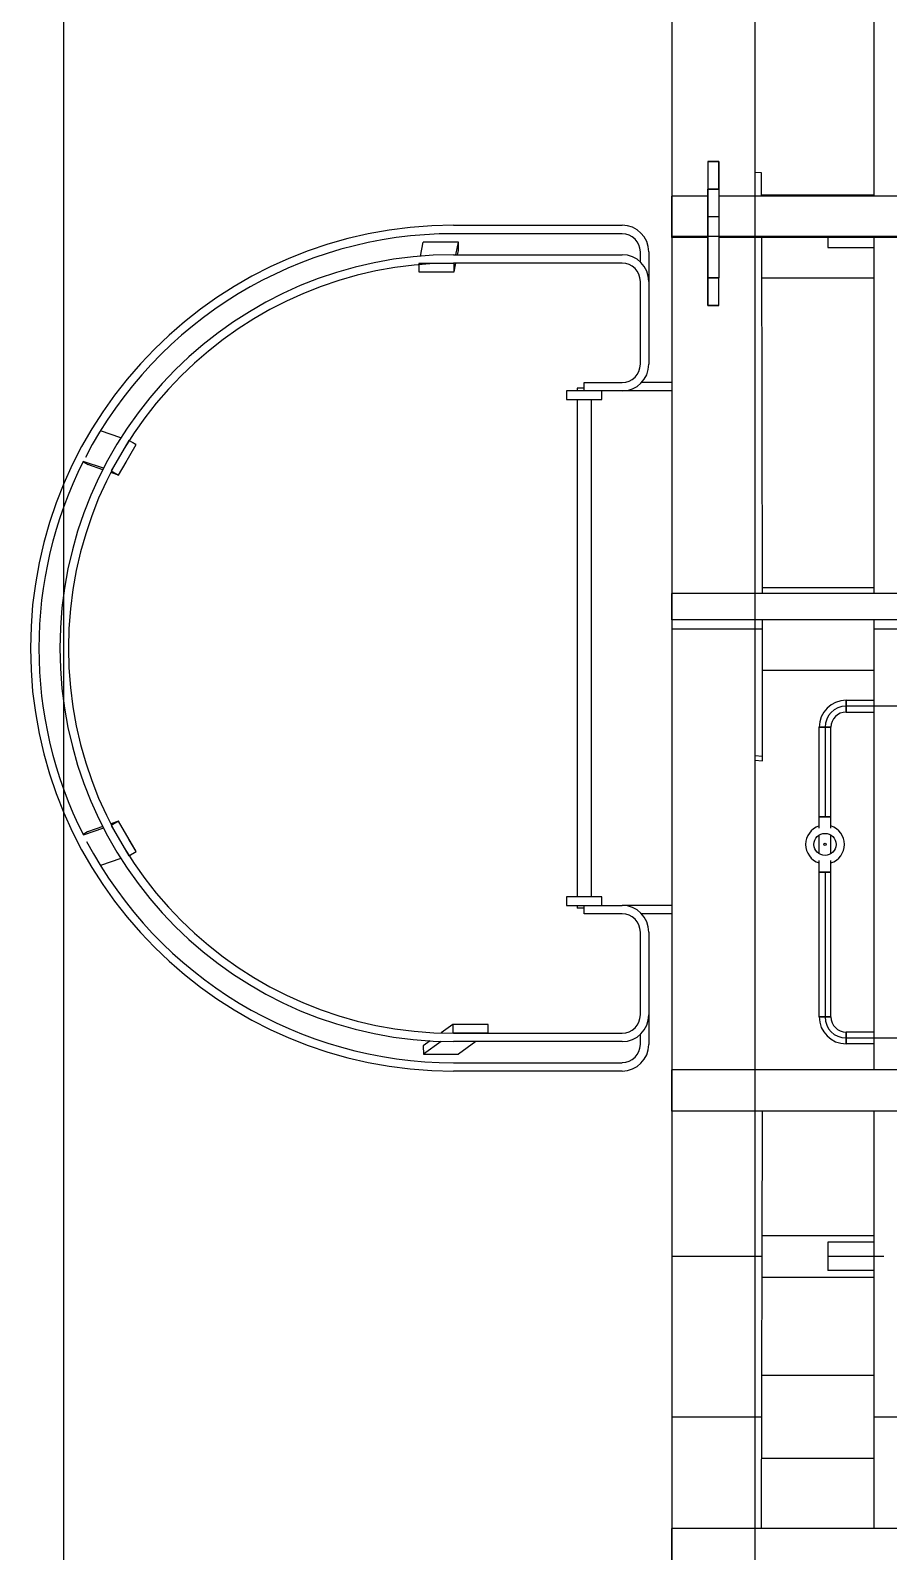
# Model space of a CAD drawing. Header units: inches. Extents: x 517790 to 538444, y 301815 to 302461.
# Drawn here: x 517871.641 to 517873.244, y 302339.992 to 302342.835 of the extents above; entities that cross this region are included whole.
import ezdxf

# ---------------------------------------------------------------- set-up
doc = ezdxf.new("R2010")
doc.units = ezdxf.units.IN
doc.header["$MEASUREMENT"] = 0
doc.linetypes.add('BLAST PROOF PARTITION-EMBED 1_DWG$0$DIVIDE2', pattern=[0.625, 0.25, -0.125, 0, -0.125, 0, -0.125])
doc.layers.add('硅胶总平面底图 工艺装置区', color=253, linetype='Continuous')
doc.layers.add('硅胶总平面底图0804', color=253, linetype='Continuous')

msp = doc.modelspace()

# ---------------------------------------------------------------- linework, layer by layer
at = {"layer": '硅胶总平面底图 工艺装置区', "linetype": 'BLAST PROOF PARTITION-EMBED 1_DWG$0$DIVIDE2', "lineweight": -3, "ltscale": 400}
msp.add_line((517871.7027, 302347.9323), (517871.7027, 302284.8998), dxfattribs=at)
at = {"layer": '硅胶总平面底图 工艺装置区', "color": 253, "linetype": 'Continuous', "lineweight": -3}
for p, q in [((517872.8393, 302347.9323), (517872.8393, 302339.6658)), ((517872.9943, 302347.9323), (517872.9943, 302339.6658)), ((517873.2174, 302342.5255), (517873.2174, 302343.1284)), ((517872.9272, 302342.5901), (517872.9065, 302342.5901)), ((517872.9065, 302342.5901), (517872.9272, 302342.5901)), ((517872.9065, 302342.5901), (517872.9065, 302342.5384)), ((517872.9065, 302342.5901), (517872.9065, 302342.5384)), ((517872.9272, 302342.5384), (517872.9272, 302342.5901)), ((517872.9272, 302342.5901), (517872.9272, 302342.5384)), ((517873.0067, 302342.569), (517872.9943, 302342.5698)), ((517873.0068, 302342.5255), (517873.0067, 302342.569)), ((517872.8393, 302342.448), (517872.8393, 302342.5255)), ((517872.9065, 302342.5255), (517872.8393, 302342.5255)), ((517872.9065, 302342.5384), (517872.9272, 302342.5384)), ((517872.9272, 302342.5384), (517872.9065, 302342.5384)), ((517872.9065, 302342.3731), (517872.9065, 302342.5384)), ((517872.9065, 302342.5384), (517872.9065, 302342.3731)), ((517872.9272, 302342.5384), (517872.9065, 302342.5384)), ((517872.9272, 302342.5384), (517872.9272, 302342.3731)), ((517872.9272, 302342.5384), (517872.9272, 302342.3731)), ((517874.286, 302342.5255), (517872.9272, 302342.5255)), ((517873.0068, 302342.5281), (517873.2174, 302342.5281)), ((517872.4312, 302342.4712), (517872.7462, 302342.4712)), ((517872.9272, 302342.4867), (517872.9065, 302342.4867)), ((517872.3695, 302342.4135), (517872.3748, 302342.4397)), ((517872.4404, 302342.4397), (517872.3748, 302342.4397)), ((517872.7462, 302342.4554), (517872.4312, 302342.4554)), ((517872.4356, 302342.4161), (517872.4404, 302342.4397)), ((517872.4404, 302342.4239), (517872.4404, 302342.4397)), ((517872.8393, 302342.4506), (517874.6993, 302342.4506)), ((517872.9065, 302342.448), (517872.8393, 302342.448)), ((517874.286, 302342.448), (517872.9272, 302342.448)), ((517873.0082, 302341.783), (517873.007, 302342.448)), ((517873.1304, 302342.448), (517873.1304, 302342.4295)), ((517873.2174, 302341.783), (517873.2174, 302342.448)), ((517872.4312, 302342.4161), (517872.7462, 302342.4161)), ((517872.4388, 302342.4161), (517872.4404, 302342.4239)), ((517872.7803, 302342.4026), (517872.7803, 302342.4213)), ((517872.796, 302342.4213), (517872.796, 302342.3662)), ((517873.1304, 302342.4295), (517873.2174, 302342.4295)), ((517872.4323, 302342.3996), (517872.3666, 302342.3996)), ((517872.3666, 302342.3996), (517872.3666, 302342.3839)), ((517872.3666, 302342.3839), (517872.4323, 302342.3839)), ((517872.4189, 302342.3839), (517872.4323, 302342.3839)), ((517872.7462, 302342.4003), (517872.4312, 302342.4003)), ((517872.4323, 302342.3996), (517872.4324, 302342.4003)), ((517872.4323, 302342.3839), (517872.4356, 302342.4003)), ((517872.4323, 302342.3839), (517872.4323, 302342.3996)), ((517872.4323, 302342.3839), (517872.4323, 302342.3839)), ((517872.7803, 302342.2113), (517872.7803, 302342.3662)), ((517872.796, 302342.3662), (517872.796, 302342.2113)), ((517872.9065, 302342.3731), (517872.9065, 302342.3214)), ((517872.9065, 302342.3214), (517872.9065, 302342.3731)), ((517872.9272, 302342.3731), (517872.9065, 302342.3731)), ((517872.9065, 302342.3731), (517872.9272, 302342.3731)), ((517872.9272, 302342.3731), (517872.9065, 302342.3731)), ((517872.9272, 302342.3214), (517872.9272, 302342.3731)), ((517872.9272, 302342.3214), (517872.9272, 302342.3731)), ((517873.0071, 302342.3731), (517873.2174, 302342.3731)), ((517872.9065, 302342.3214), (517872.9272, 302342.3214)), ((517872.9272, 302342.3214), (517872.9065, 302342.3214)), ((517872.6753, 302342.1615), (517872.6753, 302342.1772)), ((517872.6753, 302342.1772), (517872.7462, 302342.1772)), ((517872.8393, 302342.1772), (517872.7825, 302342.1772)), ((517872.7081, 302342.1615), (517872.6425, 302342.1615)), ((517872.6425, 302342.1615), (517872.6425, 302342.1457)), ((517872.6753, 302342.1667), (517872.6622, 302342.1667)), ((517872.6622, 302342.1667), (517872.6622, 302342.1615)), ((517872.7081, 302342.1457), (517872.7081, 302342.1615)), ((517872.7462, 302342.1615), (517872.7081, 302342.1615)), ((517872.8393, 302342.1615), (517872.7462, 302342.1615)), ((517872.6425, 302342.1457), (517872.7081, 302342.1457)), ((517872.6622, 302342.1457), (517872.6622, 302341.2157)), ((517872.6884, 302342.1457), (517872.6884, 302341.2157)), ((517872.8393, 302341.7334), (517872.8393, 302341.783)), ((517874.3303, 302341.783), (517872.8393, 302341.783)), ((517873.0082, 302341.7944), (517873.2174, 302341.7944)), ((517874.3303, 302341.7334), (517872.8393, 302341.7334)), ((517873.0088, 302341.4781), (517873.0083, 302341.7334)), ((517873.2174, 302340.8928), (517873.2174, 302341.7334)), ((517872.8393, 302341.7169), (517873.0083, 302341.7169)), ((517873.2174, 302341.7169), (517873.3913, 302341.7169)), ((517873.0085, 302341.6394), (517873.2174, 302341.6394)), ((517873.1647, 302341.5833), (517873.1647, 302341.5612)), ((517873.1647, 302341.5833), (517873.2174, 302341.5833)), ((517873.1647, 302341.5612), (517873.1647, 302341.5833)), ((517873.2174, 302341.5722), (517873.1647, 302341.5722)), ((517873.1647, 302341.5722), (517873.1647, 302341.5722)), ((517873.1647, 302341.5722), (517873.1647, 302341.5722)), ((517873.1647, 302341.5612), (517873.2174, 302341.5612)), ((517873.4349, 302341.5722), (517873.2174, 302341.5722)), ((517873.1143, 302341.5329), (517873.1363, 302341.5329)), ((517873.1143, 302341.3656), (517873.1143, 302341.5329)), ((517873.1363, 302341.5329), (517873.1143, 302341.5329)), ((517873.1253, 302341.5329), (517873.1253, 302341.3656)), ((517873.1253, 302341.5329), (517873.1253, 302341.5329)), ((517873.1253, 302341.5329), (517873.1253, 302341.5329)), ((517873.1363, 302341.3656), (517873.1363, 302341.5329)), ((517873.0088, 302341.4781), (517872.9943, 302341.4793)), ((517872.9943, 302341.4715), (517873.0083, 302341.4703)), ((517873.0083, 302341.4703), (517873.0088, 302341.4781)), ((517873.1143, 302341.3656), (517873.1363, 302341.3656)), ((517873.1363, 302341.3656), (517873.1143, 302341.3656)), ((517873.1143, 302341.3443), (517873.1143, 302341.3656)), ((517873.1363, 302341.3443), (517873.1363, 302341.3656)), ((517873.1143, 302341.2964), (517873.1143, 302341.3314)), ((517873.1363, 302341.2964), (517873.1363, 302341.3314)), ((517873.1143, 302341.2622), (517873.1143, 302341.2836)), ((517873.1363, 302341.2622), (517873.1363, 302341.2836)), ((517873.1143, 302341.2622), (517873.1363, 302341.2622)), ((517873.1143, 302340.9916), (517873.1143, 302341.2622)), ((517873.1363, 302341.2622), (517873.1143, 302341.2622)), ((517873.1253, 302341.2622), (517873.1253, 302340.9916)), ((517873.1363, 302340.9916), (517873.1363, 302341.2622)), ((517872.6425, 302341.2157), (517872.6425, 302341.2)), ((517872.7081, 302341.2157), (517872.6425, 302341.2157)), ((517872.7081, 302341.2), (517872.7081, 302341.2157)), ((517872.6425, 302341.2), (517872.7081, 302341.2)), ((517872.6622, 302341.2), (517872.6622, 302341.1947)), ((517872.6753, 302341.1947), (517872.6622, 302341.1947)), ((517872.6753, 302341.1842), (517872.6753, 302341.2)), ((517872.7462, 302341.1842), (517872.6753, 302341.1842)), ((517872.7081, 302341.2), (517872.7462, 302341.2)), ((517872.8393, 302341.2), (517872.7462, 302341.2)), ((517872.8393, 302341.1842), (517872.7825, 302341.1842)), ((517872.7803, 302340.9953), (517872.7803, 302341.1501)), ((517872.796, 302341.1501), (517872.796, 302340.9953)), ((517872.796, 302340.9953), (517872.796, 302340.9402)), ((517873.1143, 302340.9916), (517873.1363, 302340.9916)), ((517873.1363, 302340.9916), (517873.1143, 302340.9916)), ((517873.1253, 302340.9916), (517873.1253, 302340.9916)), ((517873.1253, 302340.9916), (517873.1253, 302340.9916)), ((517872.4301, 302340.9775), (517872.408, 302340.9615)), ((517872.4303, 302340.9619), (517872.4293, 302340.9612)), ((517872.4957, 302340.9776), (517872.4301, 302340.9776)), ((517872.4301, 302340.9776), (517872.4301, 302340.9619)), ((517872.4301, 302340.9619), (517872.4957, 302340.9619)), ((517872.4312, 302340.9611), (517872.7462, 302340.9611)), ((517872.4957, 302340.9619), (517872.4947, 302340.9611)), ((517872.4957, 302340.9619), (517872.4957, 302340.9776)), ((517872.7803, 302340.9402), (517872.7803, 302340.9589)), ((517873.1647, 302340.9522), (517873.1647, 302340.9633)), ((517873.2174, 302340.9633), (517873.1647, 302340.9633)), ((517873.1647, 302340.9633), (517873.1647, 302340.9412)), ((517872.3875, 302340.9467), (517872.3748, 302340.9375)), ((517872.3748, 302340.9375), (517872.3749, 302340.9218)), ((517872.408, 302340.9458), (517872.3749, 302340.9218)), ((517872.7462, 302340.9454), (517872.4312, 302340.9454)), ((517872.4729, 302340.9454), (517872.4403, 302340.9218)), ((517873.1647, 302340.9522), (517873.2174, 302340.9522)), ((517873.1647, 302340.9412), (517873.1647, 302340.9522)), ((517873.1647, 302340.9522), (517873.1647, 302340.9522)), ((517873.1647, 302340.9522), (517873.1647, 302340.9522)), ((517873.2174, 302340.9412), (517873.1647, 302340.9412)), ((517873.2174, 302340.9522), (517873.4349, 302340.9522)), ((517872.3749, 302340.9218), (517872.4403, 302340.9218)), ((517872.4312, 302340.906), (517872.7462, 302340.906)), ((517872.7462, 302340.8903), (517872.4312, 302340.8903)), ((517872.8393, 302340.8153), (517872.8393, 302340.8928)), ((517873.79, 302340.8928), (517872.8393, 302340.8928)), ((517873.79, 302340.8153), (517872.8393, 302340.8153)), ((517873.0076, 302340.8153), (517873.0063, 302340.0352)), ((517873.2174, 302340.0352), (517873.2174, 302340.8153)), ((517873.0072, 302340.5828), (517873.2174, 302340.5828)), ((517873.2174, 302340.5703), (517873.1304, 302340.5703)), ((517873.1304, 302340.5703), (517873.1304, 302340.5178)), ((517872.8393, 302340.5441), (517873.0071, 302340.5441)), ((517873.1304, 302340.5441), (517873.2354, 302340.5441)), ((517873.0071, 302340.5053), (517873.2174, 302340.5053)), ((517873.2174, 302340.5178), (517873.1304, 302340.5178)), ((517873.0068, 302340.3219), (517873.2174, 302340.3219)), ((517872.8393, 302340.2444), (517873.0066, 302340.2444)), ((517873.2174, 302340.2444), (517873.3913, 302340.2444)), ((517873.0065, 302340.1669), (517873.2174, 302340.1669)), ((517872.8393, 302339.9577), (517872.8393, 302340.0352)), ((517874.286, 302340.0352), (517872.8393, 302340.0352))]:
    msp.add_line(p, q, dxfattribs=at)
at = {"layer": '硅胶总平面底图 工艺装置区', "color": 9, "linetype": 'Continuous', "lineweight": -3}
for p, q in [((517871.8098, 302342.0739), (517871.7715, 302342.087)), ((517871.8244, 302342.0689), (517871.7916, 302342.0121)), ((517871.8381, 302342.0611), (517871.8244, 302342.0689)), ((517871.8379, 302342.0612), (517871.832, 302342.0646)), ((517871.8053, 302342.0042), (517871.8381, 302342.0611)), ((517871.8379, 302342.0612), (517871.8379, 302342.0612)), ((517871.7391, 302342.0288), (517871.7477, 302342.0239)), ((517871.7772, 302342.0169), (517871.7392, 302342.0299)), ((517871.7759, 302342.0143), (517871.7477, 302342.0239)), ((517871.8052, 302342.0043), (517871.7909, 302342.0091)), ((517871.7916, 302342.0121), (517871.8053, 302342.0042)), ((517871.7922, 302342.0117), (517871.7977, 302342.0086)), ((517871.8054, 302342.0042), (517871.8193, 302342.0286)), ((517871.8053, 302342.0043), (517871.8054, 302342.0042)), ((517871.8054, 302342.0042), (517871.8053, 302342.0042)), ((517871.8051, 302341.3572), (517871.7909, 302341.3523)), ((517871.8053, 302341.3572), (517871.7916, 302341.3494)), ((517871.8051, 302341.3572), (517871.7991, 302341.3537)), ((517871.8051, 302341.3572), (517871.8051, 302341.3572)), ((517871.8381, 302341.3004), (517871.8053, 302341.3572)), ((517871.7773, 302341.3444), (517871.739, 302341.3313)), ((517871.7474, 302341.3375), (517871.7391, 302341.3327)), ((517871.7759, 302341.3472), (517871.7474, 302341.3375)), ((517871.7916, 302341.3494), (517871.8244, 302341.2925)), ((517871.8244, 302341.2925), (517871.8381, 302341.3004)), ((517871.8381, 302341.3005), (517871.8251, 302341.3228)), ((517871.8251, 302341.2929), (517871.8306, 302341.2961)), ((517871.838, 302341.3004), (517871.8381, 302341.3005)), ((517871.8098, 302341.2875), (517871.7716, 302341.2745))]:
    msp.add_line(p, q, dxfattribs=at)
at = {"layer": '硅胶总平面底图 工艺装置区', "color": 253, "linetype": 'Continuous', "lineweight": -3}
for radius in [0.0207, 0.0022]:
    msp.add_circle((517873.1253, 302341.3139), radius, dxfattribs=at)
for centre, radius, start, end in [((517872.4312, 302341.6807), 0.7904, 90, 270), ((517872.7462, 302342.4213), 0.0499, 0, 90), ((517872.4312, 302341.6807), 0.7747, 90, 152.588), ((517872.7462, 302342.4213), 0.0341, 0, 90), ((517872.4312, 302341.6807), 0.7353, 90, 270), ((517872.7462, 302342.3662), 0.0499, 0, 90), ((517872.4312, 302341.6807), 0.7196, 90, 270), ((517872.7462, 302342.3662), 0.0341, 0, 90), ((517872.7462, 302342.2113), 0.0499, 270, 0), ((517872.7462, 302342.2113), 0.0341, 270, 0), ((517873.1647, 302341.5329), 0.0504, 90, 180), ((517873.1647, 302341.5329), 0.0394, 90, 180), ((517873.1647, 302341.5329), 0.0283, 90, 180), ((517873.1253, 302341.3139), 0.0362, 107.7461, 252.2539), ((517873.1253, 302341.3139), 0.0362, 287.7461, 72.2539), ((517872.4312, 302341.6807), 0.7747, 207.7786, 270), ((517872.7462, 302341.1501), 0.0499, 0, 90), ((517872.7462, 302341.1501), 0.0341, 0, 90), ((517872.7462, 302340.9953), 0.0341, 270, 0), ((517872.7462, 302340.9953), 0.0499, 270, 0), ((517873.1647, 302340.9916), 0.0504, 180, 270), ((517873.1647, 302340.9916), 0.0394, 180, 270), ((517873.1647, 302340.9916), 0.0283, 180, 270), ((517872.7462, 302340.9402), 0.0499, 270, 0), ((517872.7462, 302340.9402), 0.0341, 270, 0)]:
    msp.add_arc(centre, radius, start, end, dxfattribs=at)
at = {"layer": '硅胶总平面底图 工艺装置区', "color": 9, "linetype": 'Continuous', "lineweight": -3}
msp.add_arc((517872.4312, 302341.6807), 0.7747, 153.226, 206.7792, dxfattribs=at)
at = {"layer": '硅胶总平面底图0804', "color": 253, "linetype": 'Continuous', "lineweight": 20}
for p, q in [((517871.7024, 302347.9323), (517871.7024, 302284.8998)), ((517871.7024, 302333.518), (517871.7024, 302343.6864))]:
    msp.add_line(p, q, dxfattribs=at)

doc.saveas('drawing.dxf')
